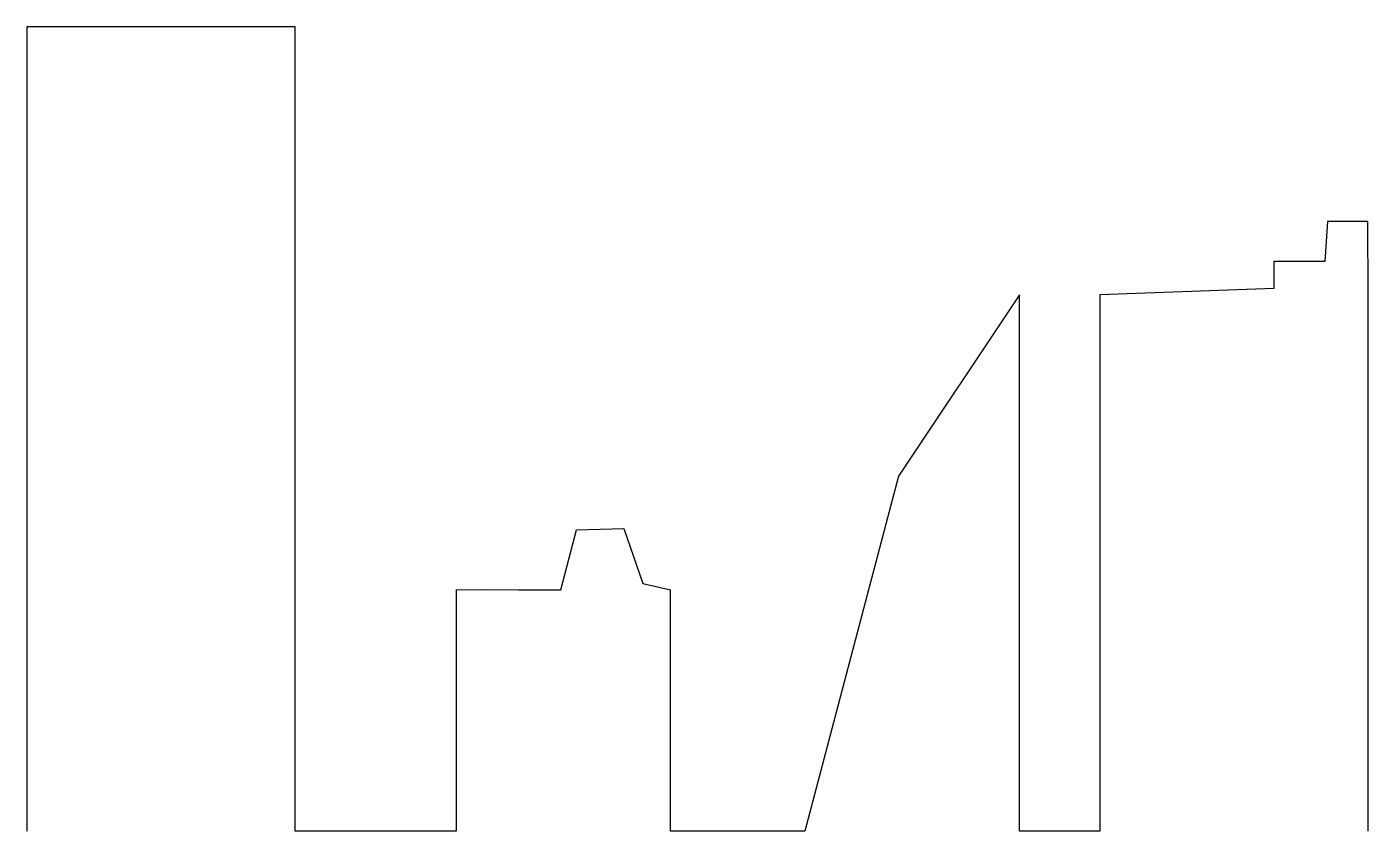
# Model space of a CAD drawing. Header units: millimetres. Extents: x -59.5 to -9.5, y -33.2 to -3.2.
import ezdxf

# ---------------------------------------------------------------- set-up
doc = ezdxf.new("R2010")
doc.units = ezdxf.units.MM
doc.header["$MEASUREMENT"] = 0
doc.layers.get('0').update_dxf_attribs({"lineweight": 25, "true_color": 0xffffff})

msp = doc.modelspace()

# ---------------------------------------------------------------- linework, layer by layer
for p, q in [((-49.49, -3.244), (-59.49, -3.244)), ((-59.49, -3.244), (-59.49, -33.244)), ((-49.49, -33.244), (-49.49, -3.244)), ((-11, -10.5), (-11.1, -12)), ((-9.5, -10.5), (-11, -10.5)), ((-9.49, -13.244), (-9.5, -10.5)), ((-11.1, -12), (-13, -12)), ((-13, -12), (-13, -13)), ((-13, -13), (-19.49, -13.244)), ((-22.49, -13.244), (-27, -20)), ((-22.49, -33.244), (-22.49, -13.244)), ((-19.49, -13.244), (-19.49, -33.244)), ((-9.49, -33.244), (-9.49, -13.244)), ((-27, -20), (-30.49, -33.244)), ((-39.578, -24.239), (-39, -22)), ((-39, -22), (-37.237, -21.961)), ((-37.237, -21.961), (-36.532, -24.012)), ((-43.49, -24.244), (-42.397, -24.226)), ((-43.49, -24.244), (-43.49, -33.244)), ((-42.397, -24.226), (-41.151, -24.239)), ((-41.151, -24.239), (-39.578, -24.239)), ((-36.532, -24.012), (-35.49, -24.244)), ((-35.49, -33.244), (-35.49, -24.244)), ((-43.49, -33.244), (-49.49, -33.244)), ((-30.49, -33.244), (-35.49, -33.244)), ((-19.49, -33.244), (-22.49, -33.244))]:
    msp.add_line(p, q)

doc.saveas('drawing.dxf')
